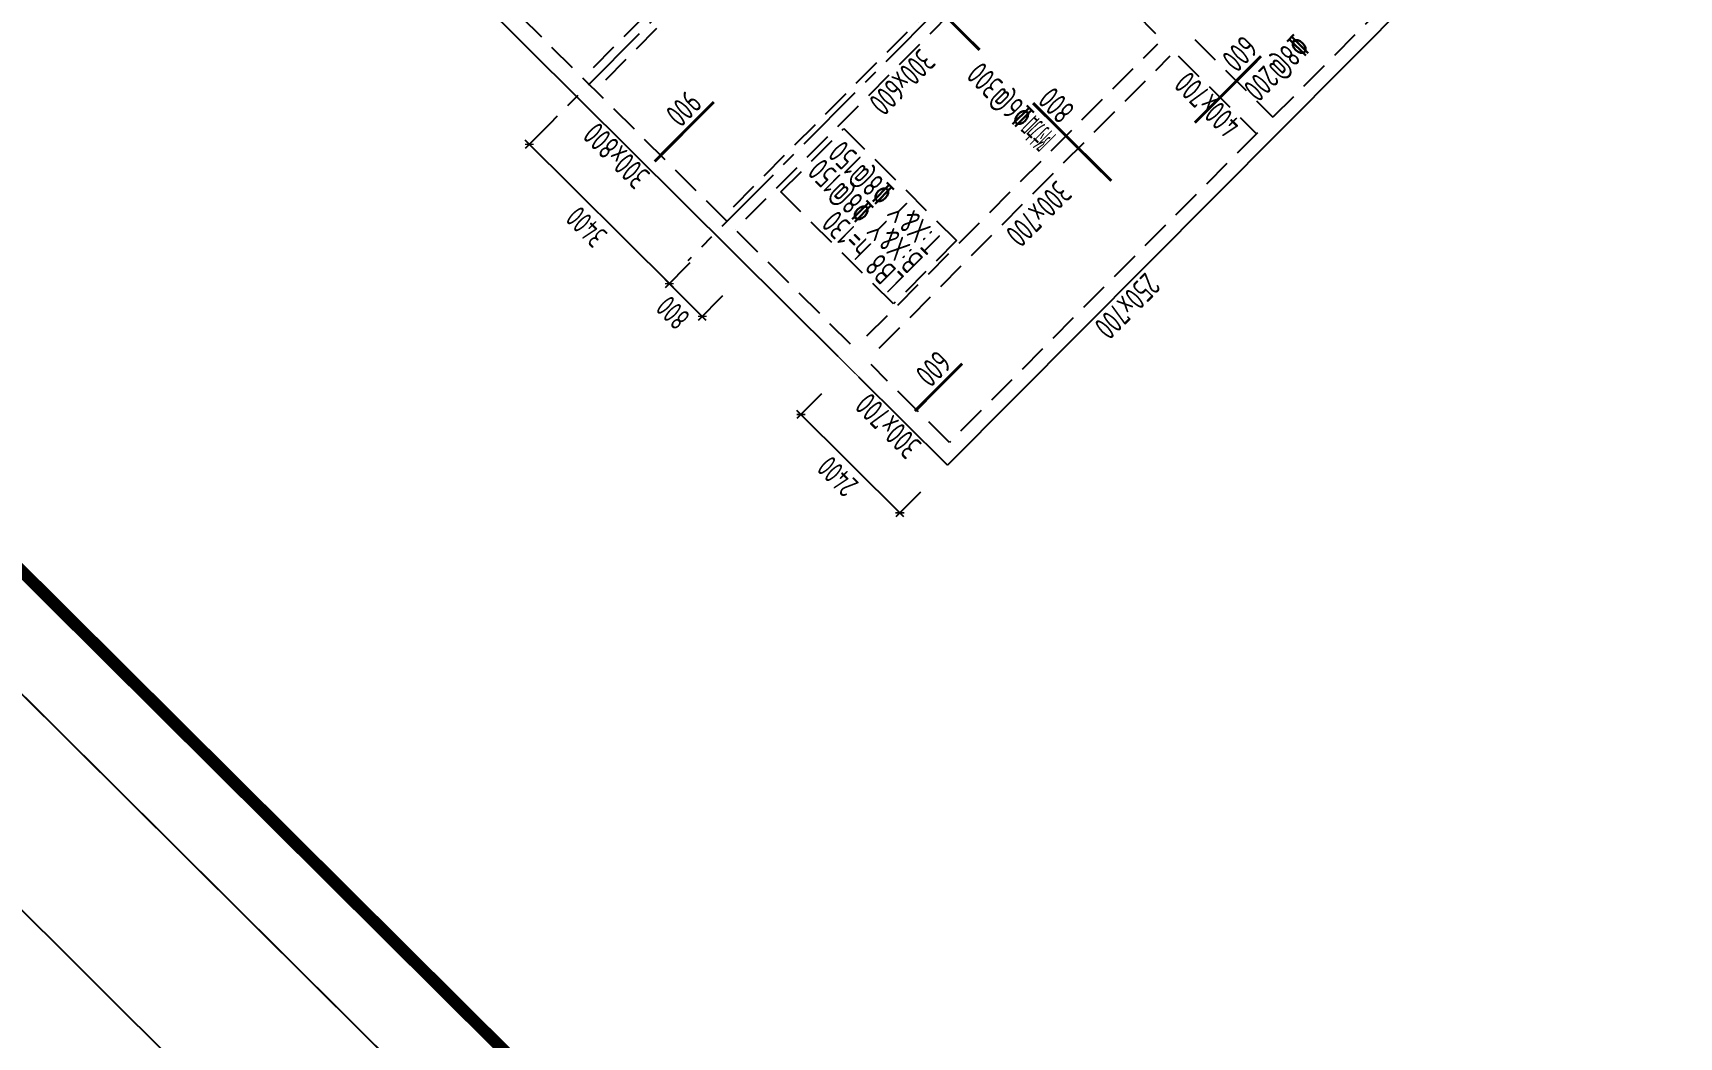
# Model space of a CAD drawing. Extents: x 517450926 to 520131079, y 3499134486 to 3500888201.
# Drawn here: x 518695561 to 518723905, y 3500066060 to 3500083358 of the extents above; entities that cross this region are included whole.
import ezdxf
from ezdxf.enums import TextEntityAlignment as Align

# ---------------------------------------------------------------- set-up
doc = ezdxf.new("R2010")
doc.units = 0
doc.header["$LTSCALE"] = 1000
doc.header["$MEASUREMENT"] = 0
doc.linetypes.add('CENTER', pattern=[2, 1.25, -0.25, 0.25, -0.25])
doc.linetypes.add('DASHED', pattern=[0.75, 0.5, -0.25])
doc.layers.get('0').update_dxf_attribs({"linetype": 'CONTINUOUS'})
doc.layers.get('Defpoints').update_dxf_attribs({"color": 2, "linetype": 'CONTINUOUS'})
for name, color, linetype in [('C-SHET-SHET', 144, 'CONTINUOUS'), ('S_AXIS', 8, 'CENTER'), ('S_AXIS_DIMS', 3, 'CONTINUOUS'), ('S_BEAM', 4, 'DASHED'), ('S_BEAM_SECD_TEXT_HORZ', 9, 'CONTINUOUS'), ('S_BEAM_TEXT_HORZ', 7, 'CONTINUOUS'), ('S_BEAM_TEXT_VERT', 41, 'CONTINUOUS'), ('S_FLOR_TEXT', 51, 'CONTINUOUS'), ('S_PLAN_REIN', 1, 'CONTINUOUS'), ('S_PLAN_THIK', 6, 'CONTINUOUS')]:
    doc.layers.add(name, color=color, linetype=linetype)
doc.layers.add('内框', color=8, linetype='CONTINUOUS', plot=False)
doc.styles.get("Standard").update_dxf_attribs({"font": 'Tssdeng.shx', "bigfont": 'Tssdchn.shx'})
doc.styles.add('TH-STYLE3', font='tssdeng.shx', dxfattribs={"width": 0.7, "bigfont": 'tssdchn.shx'})
doc.styles.add('样式 1', font='Tssdeng.shx', dxfattribs={"width": 0.7, "bigfont": 'Tssdchn.shx'})
doc.styles.add('黑体', font='simhei.ttf')
doc.dimstyles.new('TSSD_100_100', dxfattribs={"dimtxt": 375, "dimasz": 100, "dimexe": 100, "dimexo": 0, "dimgap": 125, "dimtad": 1, "dimdec": 1, "dimdsep": 46, "dimtxsty": 'TH-STYLE3', "dimblk": 'ARCHTICK', "dimcen": -100, "dimdle": 100, "dimclrt": 7, "dimadec": 0, "dimazin": 0, "dimtfac": 1, "dimtdec": 1, "dimtix": 1, "dimtmove": 2, "dimatfit": 3, "dimldrblk": 'ARCHTICK', "dimfxl": 500, "dimfxlon": 1, "dimtolj": 1, "dimtzin": 0, "dimarcsym": 0})

# ---------------------------------------------------------------- blocks, each defined once
blk = doc.blocks.new('THAPE_A1L2_inner')
at = {"layer": '内框'}
for p, q in [((0, 611.6), (336, 611.6)), ((56, 594), (298.13, 594)), ((224, 594), (96, 594)), ((336, 594), (224, 594))]:
    blk.add_line(p, q, dxfattribs=at)
blk.add_lwpolyline([(0, 0), (1261, 0), (1261, 594), (0, 594)], close=True, dxfattribs=at)
at = {"layer": '内框', "const_width": 1.4}
blk.add_lwpolyline([(25, 584), (25, 10), (1251, 10), (1251, 584)], close=True, dxfattribs=at)
at = {"layer": '内框', "style": '黑体', "width": 0.8}
blk.add_attdef('内框名称', (58.89, 599.29), '', height=8, dxfattribs=at)
blk = doc.blocks.new('SH_THAPE_A1L2')
blk.add_lwpolyline([(0, 0), (1261, 0), (1261, 594), (0, 594)], close=True)
at = {"const_width": 1.4}
blk.add_lwpolyline([(25, 584), (25, 10), (1251, 10), (1251, 584)], close=True, dxfattribs=at)
blk.add_attdef('作废标记', text='', height=400).set_placement((658, 330.5), align=Align.MIDDLE_CENTER)
blk = doc.blocks.new('_ArchTick')
at = {"color": 0, "const_width": 0.25}
blk.add_lwpolyline([(-0.53, -0.53), (0.53, 0.53)], dxfattribs=at)
blk = doc.blocks.new('*D76')
at = {"layer": 'Defpoints', "color": 0, "linetype": 'ByBlock', "transparency": 16777216}
for p in [(518706975, 3500079500), (518706518, 3500079040), (518707542, 3500078936)]:
    blk.add_point(p, dxfattribs=at)
at = {"layer": 'S_AXIS_DIMS', "color": 0, "linetype": 'ByBlock', "lineweight": -2, "transparency": 16777216}
for p, q in [((518706870, 3500079395), (518706447, 3500078969)), ((518707156, 3500078406), (518706447, 3500079111)), ((518707437, 3500078831), (518707014, 3500078405))]:
    blk.add_line(p, q, dxfattribs=at)
at = {"layer": 'S_AXIS_DIMS', "color": 0, "linetype": 'ByBlock', "lineweight": -2, "transparency": 16777216, "xscale": 100, "yscale": 100, "zscale": 100}
for p, rotation in [((518706518, 3500079040), 135.1572922653654), ((518707085, 3500078476), 315.1572922653655)]:
    blk.add_blockref('_ArchTick', p, dxfattribs=dict(at, rotation=rotation))
at = {"layer": 'S_AXIS_DIMS', "color": 7, "linetype": 'ByBlock', "transparency": 16777216, "insert": (518706581, 3500078537), "char_height": 375, "attachment_point": 5, "rotation": 135.1573, "style": 'TH-STYLE3'}
blk.add_mtext('\\A1;800', dxfattribs=at)
blk = doc.blocks.new('*D77')
at = {"layer": 'Defpoints', "color": 0, "linetype": 'ByBlock', "transparency": 16777216}
for p in [(518704564, 3500081897), (518704107, 3500081438), (518706975, 3500079500)]:
    blk.add_point(p, dxfattribs=at)
at = {"layer": 'S_AXIS_DIMS', "color": 0, "linetype": 'ByBlock', "lineweight": -2, "transparency": 16777216}
for p, q in [((518704459, 3500081792), (518704036, 3500081367)), ((518706588, 3500078970), (518704036, 3500081508)), ((518706870, 3500079395), (518706447, 3500078969))]:
    blk.add_line(p, q, dxfattribs=at)
at = {"layer": 'S_AXIS_DIMS', "color": 0, "linetype": 'ByBlock', "lineweight": -2, "transparency": 16777216, "xscale": 100, "yscale": 100, "zscale": 100}
for p, rotation in [((518704107, 3500081438), 135.1572922653654), ((518706518, 3500079040), 315.1572922653655)]:
    blk.add_blockref('_ArchTick', p, dxfattribs=dict(at, rotation=rotation))
at = {"layer": 'S_AXIS_DIMS', "color": 7, "linetype": 'ByBlock', "transparency": 16777216, "insert": (518705092, 3500080017), "char_height": 375, "attachment_point": 5, "rotation": 135.1573, "style": 'TH-STYLE3'}
blk.add_mtext('\\A1;3400', dxfattribs=at)
blk = doc.blocks.new('*D97')
at = {"layer": 'Defpoints', "color": 0, "linetype": 'ByBlock', "transparency": 16777216}
for p in [(518709244, 3500077243), (518708787, 3500076784), (518710945, 3500075551)]:
    blk.add_point(p, dxfattribs=at)
at = {"layer": 'S_AXIS_DIMS', "color": 0, "linetype": 'ByBlock', "lineweight": -2, "transparency": 16777216}
for p, q in [((518709139, 3500077138), (518708716, 3500076713)), ((518710559, 3500075021), (518708716, 3500076854)), ((518710841, 3500075446), (518710418, 3500075020))]:
    blk.add_line(p, q, dxfattribs=at)
at = {"layer": 'S_AXIS_DIMS', "color": 0, "linetype": 'ByBlock', "lineweight": -2, "transparency": 16777216, "xscale": 100, "yscale": 100, "zscale": 100}
for p, rotation in [((518708787, 3500076784), 135.1572922653654), ((518710488, 3500075091), 315.1572922653655)]:
    blk.add_blockref('_ArchTick', p, dxfattribs=dict(at, rotation=rotation))
at = {"layer": 'S_AXIS_DIMS', "color": 7, "linetype": 'ByBlock', "transparency": 16777216, "insert": (518709417, 3500075716), "char_height": 375, "attachment_point": 5, "rotation": 135.1573, "style": 'TH-STYLE3'}
blk.add_mtext('\\A1;2400', dxfattribs=at)

msp = doc.modelspace()

# ---------------------------------------------------------------- linework, layer by layer
at = {"layer": 'S_AXIS'}
for p, q in [((518720103.901, 3500097522.9548), (518704459.3837, 3500081792.3041)), ((518722408.6515, 3500095089.7168), (518706834.6868, 3500079430.007))]:
    msp.add_line(p, q, dxfattribs=at)
at = {"layer": 'S_BEAM'}
for p, q in [((518707624.7759, 3500090576.6638), (518714927.9427, 3500083313.4857)), ((518710319.1469, 3500087897.0459), (518705030.425, 3500082579.2061)), ((518710531.8605, 3500087685.4971), (518705243.1386, 3500082367.6572)), ((518722553.02, 3500087577.0753), (518716894.0875, 3500081886.9867)), ((518712729.9022, 3500085499.4907), (518707441.1803, 3500080181.6509)), ((518709639.2208, 3500077995.6458), (518702336.0541, 3500085258.8239)), ((518712942.6158, 3500085287.9419), (518707653.8939, 3500079970.102)), ((518709921.6742, 3500078137.8431), (518714928.3309, 3500083172.0649)), ((518715564.5305, 3500083244.5223), (518716911.7166, 3500081904.7128)), ((518710134.3878, 3500077926.2943), (518715141.0445, 3500082960.516)), ((518715282.4653, 3500082960.9042), (518716629.6514, 3500081621.0947)), ((518716647.2805, 3500081638.8208), (518711340.9295, 3500076303.2548)), ((518711340.9295, 3500076303.2548), (518709993.7434, 3500077643.0644))]:
    msp.add_line(p, q, dxfattribs=at)
at = {"layer": 'S_BEAM', "linetype": 'Continuous'}
for p, q in [((518723012.3465, 3500087684.4027), (518711306.642, 3500075914.2505)), ((518709427.6719, 3500077782.9322), (518702124.5052, 3500085046.1103)), ((518711306.642, 3500075914.2505), (518709782.1946, 3500077430.3508))]:
    msp.add_line(p, q, dxfattribs=at)
at = {"layer": 'S_FLOR_TEXT', "linetype": 'DASHED'}
msp.add_lwpolyline([(518710379.0829, 3500078689.6829), (518708439.6783, 3500080618.4682), (518709525.0016, 3500081709.7669), (518711464.4062, 3500079780.9816)], close=True, dxfattribs=at)
at = {"layer": 'S_PLAN_REIN', "const_width": 50}
for points in [[(518710513.176, 3500084405.0508), (518711860.3633, 3500083065.2401)], [(518715568.9848, 3500081812.116), (518716706.0603, 3500082955.4518)], [(518706267.1441, 3500081144.8294), (518707285.4583, 3500082168.7501)], [(518712782.121, 3500082148.5294), (518714129.3083, 3500080808.7187)], [(518710747.8092, 3500076843.855), (518711559.3026, 3500077659.8161)]]:
    msp.add_lwpolyline(points, dxfattribs=at)
at = {"layer": 'S_PLAN_THIK', "const_width": 20}
msp.add_lwpolyline([(518720246.0633, 3500097240.4637), (518722550.4606, 3500094948.6842), (518720360.9297, 3500092747.0985), (518720969.2906, 3500092142.0687), (518719897.443, 3500091064.3199), (518723153.379, 3500087826.2117), (518711306.642, 3500075914.2505), (518695920.3587, 3500091216.2859), (518701350.1113, 3500096675.9329), (518677384.3798, 3500120510.4397), (518683660.3317, 3500126820.9448)], dxfattribs=at)

# ---------------------------------------------------------------- block references
at = {"layer": 'C-SHET-SHET', "xscale": 150, "yscale": 150, "zscale": 150, "rotation": 135.1572922948761}
msp.add_blockref('SH_THAPE_A1L2', (518787053.6051, 3500106450.4975), dxfattribs=at)
at = {"layer": '内框', "xscale": 149.9999999999999, "yscale": 149.9999999999999, "zscale": 149.9999999999999, "rotation": 135.1572922948763}
msp.add_blockref('THAPE_A1L2_inner', (518787053.6051, 3500106450.4975), dxfattribs=at)

# ---------------------------------------------------------------- texts
at = {"layer": 'S_BEAM_SECD_TEXT_HORZ', "linetype": 'Continuous', "style": '样式 1', "width": 0.7}
for s, p in [('300x600', (518710384.8812, 3500082648.6378)), ('250x700', (518714264.5381, 3500078790.224))]:
    msp.add_text(s, height=400, rotation=225.15729781, dxfattribs=at).set_placement(p, align=Align.CENTER)
at = {"layer": 'S_BEAM_TEXT_HORZ', "linetype": 'Continuous', "style": '样式 1', "width": 0.7}
for s, p in [('400x700', (518715927.5899, 3500082262.3753)), ('300x800', (518705747.6201, 3500081385.8972)), ('300x700', (518710427.3191, 3500076731.8219))]:
    msp.add_text(s, height=400, rotation=135.15728815, dxfattribs=at).set_placement(p, align=Align.CENTER)
at = {"layer": 'S_BEAM_TEXT_VERT', "linetype": 'Continuous', "style": '样式 1', "width": 0.7}
msp.add_text('300x700', height=400, rotation=225.15729781, dxfattribs=at).set_placement((518712736.3204, 3500080380.5976), align=Align.CENTER)
at = {"layer": 'S_FLOR_TEXT', "style": 'TH-STYLE3', "width": 0.7}
for s, rotation, p in [('600', 225.15729297, (518716399.1353, 3500083334.2887)), ('%%1328@200', 225.15729297, (518717299.319, 3500083355.3272)), ('附加%%1326@300', 135.15728815, (518713195.6017, 3500081588.6772)), ('900', 225.15729297, (518706824.1078, 3500082392.3113)), ('800', 135.15728815, (518713526.1294, 3500082053.3146)), ('T:X&Y %%1328@150', 135.15728815, (518711251.8089, 3500079796.0607)), ('B:X&Y %%1328@150', 135.15728815, (518710911.962, 3500079474.4212)), ('LB8 h=130', 135.15728815, (518710585.0765, 3500079145.736)), ('600', 225.15729297, (518711123.1848, 3500077908.749))]:
    msp.add_text(s, height=400, rotation=rotation, dxfattribs=at).set_placement(p)

# ---------------------------------------------------------------- dimensions: what is measured, and where the dimension line sits
at = {"layer": 'S_AXIS_DIMS', "linetype": 'ByBlock'}
dim = msp.add_linear_dim(base=(518704106.8023, 3500081437.7815), p1=(518706974.6484, 3500079499.8337), p2=(518704563.8931, 3500081897.3889), angle=135.15729227, dimstyle='TSSD_100_100', dxfattribs=at)
dim.commit()
dim.dimension.update_dxf_attribs({"geometry": '*D77', "text_midpoint": (518705091.8165, 3500080017.4272)})
for base, p1, p2, picture, middle in [((518706517.5576, 3500079040.2262), (518707541.8847, 3500078935.7033), (518706974.6484, 3500079499.8337), '*D76', (518706580.8123, 3500078536.5844)), ((518708786.5026, 3500076783.7049), (518710945.3022, 3500075550.9213), (518709243.5934, 3500077243.3123), '*D97', (518709416.9936, 3500075715.9327))]:
    dim = msp.add_linear_dim(base=base, p1=p1, p2=p2, angle=135.15729227, dimstyle='TSSD_100_100', override={"dimfxlon": 1}, dxfattribs=at)
    dim.commit()
    dim.dimension.update_dxf_attribs({"geometry": picture, "text_midpoint": middle})

doc.saveas('drawing.dxf')
